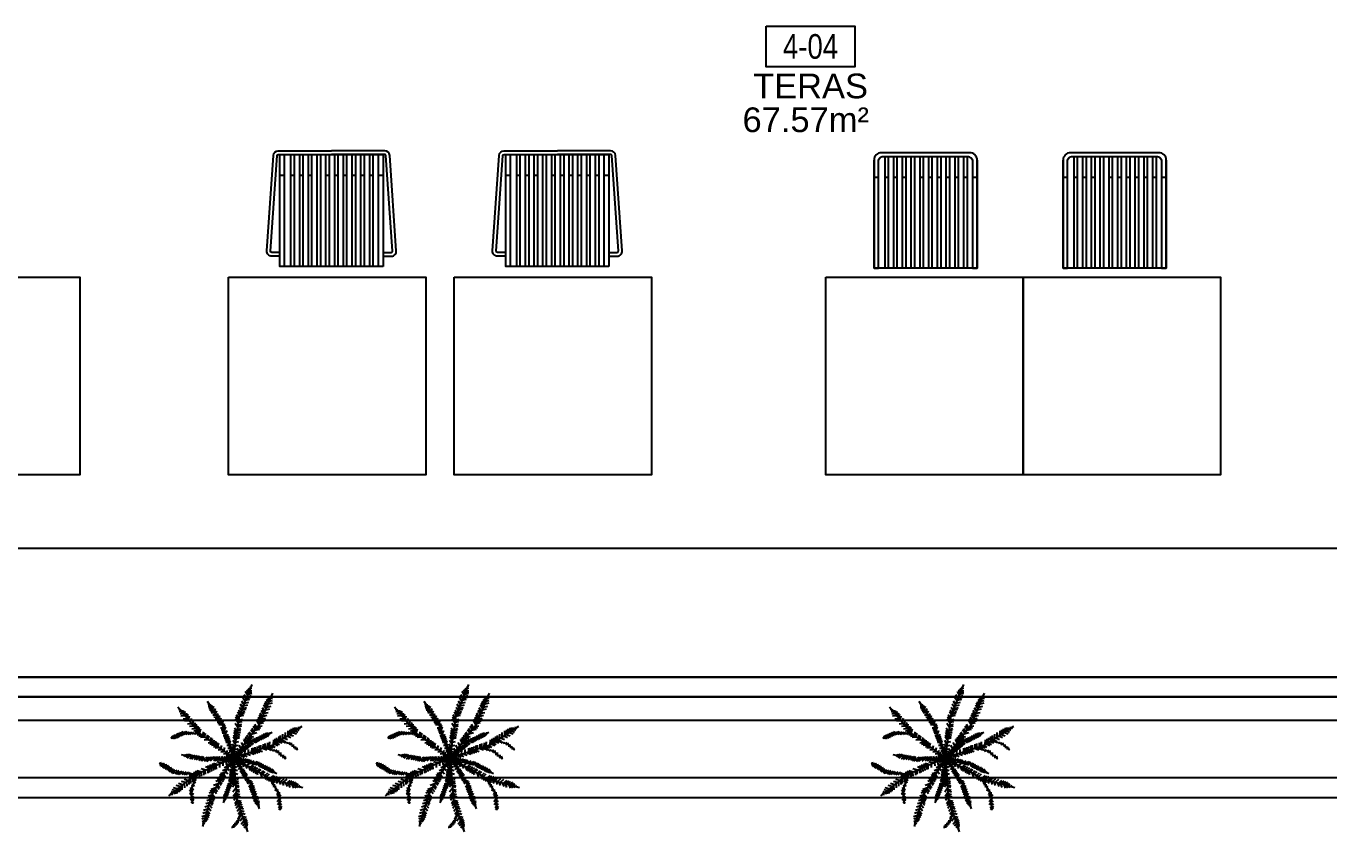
# Model space of a CAD drawing. Header units: centimetres. Extents: x 2135 to 5458, y 2057 to 4523.
# Drawn here: x 3054 to 3583, y 2349 to 2676 of the extents above; entities that cross this region are included whole.
import ezdxf
from ezdxf.enums import TextEntityAlignment as Align

# ---------------------------------------------------------------- set-up
doc = ezdxf.new("R2010")
doc.units = ezdxf.units.CM
doc.header["$LTSCALE"] = 50
for name, color, linetype in [('BA_elev4', 165, 'Continuous'), ('BA_env_landscp', 84, 'Continuous'), ('BA_mob-hareketli', 143, 'Continuous'), ('BA_mob-sabit', 120, 'Continuous'), ('BA_text_material_superpose', 12, 'Continuous')]:
    doc.layers.add(name, color=color, linetype=linetype)
doc.styles.add('text1', font='arial.ttf')
doc.styles.add('text2', font='arial.ttf', dxfattribs={"width": 0.8})

# ---------------------------------------------------------------- blocks, each defined once
blk = doc.blocks.new('MAVİ SEDİR')
for p, q in [((215764.1, 56646.4), (215755.4, 56648.4)), ((215770.7, 56636), (215758.3, 56638.7)), ((215775.4, 56628.6), (215760.4, 56631.9)), ((215782.1, 56617.9), (215765.3, 56621.6)), ((215767.7, 56640.7), (215770.8, 56653.6)), ((215786.9, 56610.2), (215770.3, 56613.8)), ((215772.6, 56632.9), (215776.4, 56648.9)), ((215777.2, 56625.6), (215780.9, 56641.3)), ((215780.5, 56620.4), (215784.2, 56635.9)), ((215785.6, 56612.3), (215789.2, 56627.5)), ((215790, 56605.3), (215793.5, 56620.2)), ((215794.7, 56597.9), (215798.1, 56612.6)), ((215499.8, 56552.2), (215492.6, 56550.3)), ((215496.4, 56555.1), (215496.8, 56560.5)), ((215506.5, 56546.7), (215507.2, 56556.8)), ((215517.2, 56537.8), (215518.3, 56552.9)), ((215527.8, 56529), (215529.3, 56549.1)), ((215611, 56534.4), (215606.9, 56544.8)), ((215613.1, 56539.1), (215609, 56549.6)), ((215616.1, 56545.8), (215611.8, 56556.5)), ((215618.3, 56550.9), (215614, 56561.8)), ((215614.2, 56541.7), (215626.2, 56546.2)), ((215621.1, 56557), (215616.7, 56568.1)), ((215617.2, 56548.3), (215629.2, 56552.8)), ((215623.7, 56562.9), (215619.2, 56574.2)), ((215620.5, 56555.8), (215632.8, 56560.5)), ((215626.7, 56569.7), (215622.1, 56581.2)), ((215622.9, 56561.2), (215635.3, 56565.8)), ((215628.6, 56574.1), (215624, 56585.8)), ((215625.7, 56567.6), (215638.3, 56572.3)), ((215631.3, 56580.2), (215626.7, 56592.1)), ((215629.7, 56576.6), (215640.9, 56580.8)), ((215634.2, 56586.8), (215630.5, 56596.3)), ((215632.5, 56582.8), (215641.7, 56586.3)), ((215636.4, 56591.6), (215642.9, 56594)), ((215790.9, 56603.8), (215774.4, 56607.5)), ((215796.6, 56594.8), (215780.4, 56598.4)), ((215801.5, 56587), (215785.5, 56590.5)), ((215807, 56578.3), (215791.2, 56581.8)), ((215808.5, 56564.1), (215794.7, 56574.1)), ((215809.1, 56554.3), (215796.6, 56563.3)), ((215798.4, 56591.9), (215801.9, 56606.3)), ((215809.9, 56542.8), (215798.7, 56550.8)), ((215803.5, 56583.9), (215806.8, 56598)), ((215807, 56578.3), (215810.3, 56592.3)), ((215808.3, 56567.7), (215816.2, 56575)), ((215808.9, 56558.6), (215816.7, 56565.9)), ((215809.4, 56549.6), (215817.1, 56556.7)), ((215810.2, 56537.5), (215817.7, 56544.5)), ((215854.9, 56526.2), (215849.5, 56545.2)), ((215866.3, 56540.5), (215860.7, 56560.1)), ((215875.2, 56551.6), (215869.4, 56571.6)), ((215869.9, 56544.9), (215891.4, 56543.8)), ((215876.7, 56553.5), (215898, 56552.3)), ((215886.4, 56565.7), (215880.9, 56585.1)), ((215882.1, 56560.3), (215903.2, 56559.1)), ((215889.5, 56569.5), (215908.9, 56568.5)), ((215895, 56576.5), (215890.8, 56591.1)), ((215895, 56576.5), (215911, 56575.6)), ((215900.2, 56583), (215913.1, 56582.3)), ((215903.7, 56587.3), (215900.9, 56597.1)), ((215909.1, 56594.1), (215916.5, 56593.7)), ((215911.9, 56597.6), (215910.4, 56602.8)), ((215510.7, 56543.1), (215498.3, 56539.9)), ((215517.2, 56537.8), (215501.6, 56533.7)), ((215524, 56532.1), (215505.2, 56527.1)), ((215533.1, 56524.6), (215512.7, 56519.2)), ((215539.8, 56519), (215519.2, 56513.6)), ((215548.2, 56512), (215527.3, 56506.5)), ((215560.3, 56501.9), (215539.1, 56496.3)), ((215541.6, 56517.4), (215543.2, 56538.3)), ((215571.8, 56492.4), (215550.2, 56486.7)), ((215552.6, 56508.3), (215554.1, 56528.7)), ((215582.2, 56483.7), (215560.4, 56477.9)), ((215566.6, 56496.7), (215568.1, 56516.4)), ((215578.5, 56486.8), (215579.9, 56506)), ((215590.9, 56476.4), (215592.3, 56495.1)), ((215601.4, 56467.8), (215602.7, 56485.9)), ((215611.2, 56526.1), (215604.3, 56530.9)), ((215611.8, 56519.1), (215604.9, 56523.8)), ((215612.3, 56512.1), (215605.6, 56516.7)), ((215613.1, 56502.7), (215606.5, 56507.3)), ((215613.8, 56494.2), (215607.4, 56498.6)), ((215614.5, 56486.1), (215608.1, 56490.5)), ((215615.3, 56476.3), (215609.1, 56480.6)), ((215611, 56534.4), (215622.8, 56538.8)), ((215611.4, 56523.3), (215620.9, 56532.5)), ((215612, 56515.7), (215620.7, 56524.1)), ((215612.8, 56506.8), (215620.4, 56514.2)), ((215613.3, 56500.1), (215620.2, 56506.8)), ((215614.1, 56491), (215619.9, 56496.7)), ((215614.8, 56482), (215619.7, 56486.7)), ((215615.3, 56476.3), (215619.5, 56480.4)), ((215726.8, 56511.6), (215714.5, 56517.1)), ((215728.3, 56503.6), (215715, 56509.6)), ((215725.6, 56517.6), (215715.4, 56522.2)), ((215729.5, 56497.6), (215716.1, 56503.7)), ((215724.4, 56523.3), (215716.3, 56527)), ((215731, 56490.2), (215717.4, 56496.4)), ((215722.5, 56533), (215717.9, 56535.1)), ((215733.1, 56479.5), (215719.2, 56485.8)), ((215722, 56536), (215724.5, 56538.7)), ((215723.7, 56527.1), (215728.6, 56532.2)), ((215725.6, 56517.6), (215732.8, 56525.3)), ((215727.4, 56508.3), (215737, 56518.4)), ((215729.8, 56496), (215739.8, 56506.5)), ((215731.7, 56486.3), (215741.4, 56496.6)), ((215734.2, 56473.9), (215743.6, 56483.9)), ((215810.4, 56534.1), (215800.4, 56541.3)), ((215811.1, 56522.4), (215802.6, 56528.6)), ((215811.8, 56510.8), (215804.8, 56515.9)), ((215812.3, 56503.4), (215806.1, 56507.9)), ((215812.3, 56466.2), (215806.2, 56487.7)), ((215810.9, 56526.5), (215818.3, 56533.4)), ((215811.5, 56516.1), (215818.8, 56522.8)), ((215812.3, 56503.4), (215819.4, 56510)), ((215812.8, 56495.9), (215819.7, 56502.4)), ((215813.1, 56468), (215889.6, 56499.3)), ((215821, 56483.7), (215816.1, 56500.8)), ((215826.7, 56490.8), (215821.7, 56508.3)), ((215822.8, 56485.9), (215846.1, 56484.7)), ((215828.9, 56493.5), (215851.9, 56492.3)), ((215835.2, 56501.5), (215830.1, 56519.4)), ((215836.7, 56503.3), (215859.4, 56502.1)), ((215845.3, 56514.1), (215840, 56532.6)), ((215842.3, 56510.3), (215864.8, 56509.1)), ((215850.3, 56483.2), (215857.5, 56479.3)), ((215850.8, 56520.9), (215873, 56519.8)), ((215853.2, 56484.4), (215855.5, 56491.9)), ((215860.1, 56532.6), (215881.9, 56531.4)), ((215864.9, 56489.2), (215874.3, 56484.1)), ((215869.8, 56491.2), (215872.2, 56499)), ((215880.3, 56495.5), (215891.9, 56489.2)), ((215882.8, 56496.5), (215885.3, 56504.6)), ((215889.6, 56499.3), (215959.4, 56491.6)), ((215890.7, 56499.2), (215899.4, 56506.2)), ((215890.7, 56499.2), (215898.5, 56489.4)), ((215903.1, 56497.8), (215912, 56505.1)), ((215905.8, 56497.5), (215913.8, 56487.4)), ((215908.6, 56497.2), (215917.7, 56504.6)), ((215919.8, 56496), (215928, 56485.6)), ((215921.7, 56495.8), (215931.1, 56503.4)), ((215926.8, 56495.2), (215935.1, 56484.7)), ((215933.9, 56494.4), (215943.6, 56502.3)), ((215936.6, 56494.1), (215943.9, 56484.8)), ((215947.6, 56492.9), (215955.6, 56499.4)), ((215952.8, 56492.3), (215957.1, 56486.9)), ((215470.7, 56410), (215470.4, 56416.1)), ((215589.1, 56477.9), (215567.1, 56472.1)), ((215598.7, 56470), (215576.4, 56464.1)), ((215606.2, 56463.8), (215583.7, 56457.8)), ((215612.7, 56457.4), (215590.9, 56451.6)), ((215624.4, 56441.1), (215606.1, 56436.3)), ((215608.4, 56461.9), (215609.8, 56479.7)), ((215615.7, 56470.5), (215609.6, 56474.7)), ((215630.5, 56432.8), (215612.4, 56428)), ((215620.5, 56446.6), (215622.1, 56468.8)), ((215638.3, 56421.9), (215620.5, 56417.2)), ((215627.1, 56437.5), (215628.8, 56461.4)), ((215633, 56429.3), (215634.8, 56453.1)), ((215646, 56411.1), (215647.8, 56434.7)), ((215735.1, 56469.4), (215721, 56475.7)), ((215736.9, 56460.1), (215722.7, 56466.6)), ((215738.1, 56454), (215723.7, 56460.5)), ((215739.8, 56445.5), (215725.2, 56452.1)), ((215741.1, 56438.9), (215726.4, 56445.6)), ((215741.8, 56432.7), (215727.5, 56439.1)), ((215740.5, 56411.7), (215728.7, 56417)), ((215741, 56418.8), (215729, 56424.2)), ((215736.2, 56463.4), (215745.4, 56473.1)), ((215738.4, 56452.4), (215747.3, 56461.8)), ((215740.2, 56443.2), (215748.9, 56452.4)), ((215740.4, 56408.7), (215751.7, 56420.7)), ((215740.8, 56415.7), (215752.2, 56427.8)), ((215741.2, 56423.4), (215751.8, 56434.7)), ((215741.4, 56437), (215749.9, 56445.9)), ((215780.5, 56395.2), (215774.1, 56417.5)), ((215784.9, 56404.9), (215778.5, 56427.4)), ((215794.5, 56426.3), (215788, 56449.1)), ((215790.7, 56418), (215808.6, 56417.1)), ((215796.3, 56430.5), (215814.5, 56429.5)), ((215803.6, 56446.7), (215797, 56469.7)), ((215799.9, 56438.4), (215818.2, 56437.4)), ((215807.7, 56456), (215801.1, 56479.1)), ((215805.4, 56450.7), (215824, 56449.7)), ((215809.6, 56460.1), (215828.5, 56459)), ((215817.7, 56478.4), (215840.3, 56477.2)), ((215841.9, 56479.8), (215847.9, 56476.5)), ((215925.5, 56400.3), (215931.5, 56417.4)), ((215938.6, 56404.1), (215944.7, 56421.7)), ((215954.1, 56408.6), (215960.5, 56426.7)), ((215968.9, 56412.9), (215975.5, 56431.5)), ((215986.5, 56418), (215993.2, 56437.2)), ((215992, 56419.6), (216008.9, 56406.2)), ((216000.1, 56422), (216007, 56441.7)), ((216002.5, 56422.6), (216019.2, 56409.4)), ((216010.8, 56425.1), (216027.4, 56412)), ((216017.5, 56427), (216024.1, 56446)), ((216022.2, 56428.4), (216037.4, 56416.3)), ((216030.7, 56430.8), (216035.7, 56445.2)), ((216030.7, 56430.8), (216043.3, 56420.9)), ((216038.7, 56433.2), (216048.8, 56425.2)), ((216044, 56434.7), (216047.4, 56444.3)), ((216052.4, 56437.2), (216058.2, 56432.6)), ((216056.7, 56438.4), (216058.5, 56443.5)), ((215467.6, 56412), (215463.5, 56410.4)), ((215476.7, 56406.1), (215468.9, 56403)), ((215486.2, 56399.8), (215474.6, 56395.3)), ((215480.5, 56403.6), (215480, 56414.2)), ((215495.7, 56393.6), (215480.3, 56387.6)), ((215486.2, 56399.8), (215485.7, 56413)), ((215492.4, 56395.8), (215491.7, 56411.8)), ((215508.2, 56385.5), (215492.2, 56379.3)), ((215500.5, 56390.5), (215499.8, 56407.9)), ((215517.9, 56379.1), (215502.3, 56373)), ((215506.5, 56386.6), (215505.8, 56404.1)), ((215514, 56381.7), (215513.3, 56399.4)), ((215530.5, 56370.9), (215515.4, 56365)), ((215524.9, 56374.6), (215524.1, 56392.6)), ((215541.2, 56364), (215526.4, 56358.2)), ((215535.1, 56367.9), (215534.4, 56386.2)), ((215552.3, 56356.7), (215538, 56351.1)), ((215544.5, 56361.8), (215543.8, 56380.3)), ((215550.7, 56357.8), (215549.9, 56376.5)), ((215559.3, 56352.2), (215558.5, 56371.1)), ((215566, 56347.8), (215565.2, 56366.9)), ((215572.6, 56344.2), (215571.8, 56362.8)), ((215588.2, 56338.9), (215587.6, 56354.5)), ((215643.4, 56414.8), (215625.8, 56410.2)), ((215651.4, 56403.8), (215634.1, 56399.2)), ((215655.5, 56398.1), (215638.4, 56393.6)), ((215661.9, 56389.1), (215645.1, 56384.7)), ((215668.2, 56380.4), (215651.6, 56376.1)), ((215674.2, 56372.1), (215657.9, 56367.8)), ((215659.7, 56392.1), (215661.5, 56415.5)), ((215677.7, 56367.2), (215661.6, 56362.9)), ((215666, 56383.4), (215667.7, 56406.7)), ((215671.9, 56375.3), (215673.6, 56398.4)), ((215688.6, 56352), (215672.9, 56347.9)), ((215679.1, 56365.3), (215680.8, 56388.2)), ((215684.4, 56357.9), (215686.1, 56380.8)), ((215695, 56343.2), (215696.7, 56365.9)), ((215705, 56329.3), (215706.7, 56351.8)), ((215737.3, 56355.8), (215726.7, 56360.5)), ((215737.5, 56359.9), (215726.9, 56364.8)), ((215737.9, 56367.1), (215727.1, 56371.9)), ((215738.4, 56374.5), (215727.4, 56379.4)), ((215738.8, 56382.1), (215727.7, 56387.2)), ((215739.1, 56386.9), (215727.9, 56392)), ((215739.7, 56396.4), (215728.2, 56401.6)), ((215740, 56402.4), (215728.4, 56407.6)), ((215736.8, 56347.8), (215747.7, 56359.4)), ((215737.2, 56354.1), (215748.1, 56365.7)), ((215737.7, 56362.7), (215748.7, 56374.3)), ((215738.1, 56369.6), (215749.2, 56381.4)), ((215738.5, 56377), (215749.7, 56388.8)), ((215739.5, 56393.2), (215750.7, 56405.1)), ((215753.3, 56334.2), (215747.1, 56355.9)), ((215760.3, 56349.9), (215754, 56371.8)), ((215767.7, 56366.4), (215761.4, 56388.5)), ((215764.7, 56359.8), (215781, 56358.9)), ((215771.4, 56374.7), (215765.1, 56396.9)), ((215776.4, 56386), (215770.1, 56408.3)), ((215772.3, 56376.8), (215789, 56375.9)), ((215774.8, 56382.4), (215791.7, 56381.5)), ((215779, 56391.8), (215796.1, 56390.8)), ((215783.4, 56401.5), (215800.7, 56400.6)), ((215787.9, 56411.6), (215805.5, 56410.7)), ((215805.5, 56332.7), (215813.1, 56354.3)), ((215813.3, 56337.3), (215820.9, 56359)), ((215824, 56343.6), (215831.6, 56365.5)), ((215832.6, 56348.7), (215840.3, 56370.7)), ((215838.6, 56352.3), (215852.3, 56341.5)), ((215841.8, 56354.2), (215849.6, 56376.3)), ((215848.1, 56358), (215862, 56347)), ((215854.1, 56361.5), (215868.1, 56350.5)), ((215862, 56366.2), (215869.8, 56388.5)), ((215865.9, 56368.5), (215880.1, 56357.2)), ((215873.4, 56372.9), (215887.8, 56361.5)), ((215881.2, 56377.6), (215889.1, 56400.1)), ((215884.9, 56379.8), (215899.6, 56368.2)), ((215889.9, 56382.7), (215897.8, 56405.4)), ((215893.8, 56385), (215908.6, 56373.3)), ((215899.5, 56388.5), (215906.9, 56409.5)), ((215911, 56395.3), (215928.7, 56381.3)), ((215916.7, 56397.7), (215922.6, 56414.6)), ((215919.5, 56398.5), (215937.8, 56384.1)), ((215928.8, 56401.2), (215946.9, 56386.9)), ((215940.8, 56404.7), (215958.7, 56390.6)), ((215949.4, 56407.2), (215967.1, 56393.2)), ((215962.5, 56411), (215980, 56397.2)), ((215976.8, 56415.2), (215994, 56401.6)), ((215561.7, 56350.6), (215547.7, 56345.2)), ((215568, 56346.5), (215554.3, 56341.1)), ((215582.9, 56340.7), (215565.9, 56334)), ((215591.7, 56337.8), (215573.3, 56330.6)), ((215599.6, 56335.1), (215581.3, 56327.9)), ((215596.2, 56336.2), (215595.6, 56351.6)), ((215617, 56329.2), (215598.9, 56322.1)), ((215606.7, 56332.7), (215606, 56347.8)), ((215629.2, 56275.6), (215609.6, 56287.9)), ((215613.5, 56330.4), (215612.8, 56345.3)), ((215635.2, 56323.1), (215617.3, 56316)), ((215641.4, 56277.3), (215621.9, 56289.5)), ((215624.1, 56326.8), (215623.5, 56341.5)), ((215643.6, 56320.2), (215625.8, 56313.3)), ((215629.5, 56325), (215628.9, 56339.5)), ((215650.4, 56278.5), (215631, 56290.7)), ((215651.4, 56317.6), (215633.7, 56310.6)), ((215638.1, 56322.1), (215637.6, 56336.4)), ((215661, 56314.3), (215643.4, 56307.4)), ((215646.5, 56319.3), (215645.9, 56333.3)), ((215668.3, 56281), (215649.1, 56293.1)), ((215668.1, 56311.9), (215650.6, 56305.1)), ((215654.5, 56316.5), (215653.9, 56330.4)), ((215659.2, 56315), (215658.7, 56328.7)), ((215682.2, 56307.2), (215664.8, 56300.4)), ((215685.3, 56283.3), (215666.3, 56295.3)), ((215673.7, 56310), (215673.2, 56323.4)), ((215695.6, 56302.7), (215678.3, 56295.9)), ((215699.5, 56285.2), (215680.6, 56297.2)), ((215699.2, 56337.4), (215683.9, 56333.3)), ((215687.8, 56305.3), (215687.3, 56318.3)), ((215706.8, 56298.9), (215689.6, 56292.2)), ((215709.1, 56323.6), (215695.5, 56320.1)), ((215715.4, 56287.4), (215696.6, 56299.2)), ((215701, 56300.8), (215700.5, 56312.4)), ((215719.2, 56294.7), (215702.2, 56288)), ((215716.3, 56313.7), (215706.7, 56311.2)), ((215725.4, 56288.8), (215706.7, 56300.6)), ((215710.6, 56297.6), (215710.2, 56305.8)), ((215727.1, 56292), (215710.2, 56285.4)), ((215713.4, 56317.6), (215715.1, 56340)), ((215721.2, 56306.9), (215714.3, 56305.1)), ((215717.1, 56295.4), (215716.8, 56301.2)), ((215722.8, 56304.7), (215724.4, 56326.8)), ((215735.8, 56330.4), (215725.8, 56334.9)), ((215736.5, 56342.9), (215726.3, 56347.5)), ((215735.1, 56318.7), (215726.3, 56322.7)), ((215734.6, 56310.2), (215728.4, 56313)), ((215728.7, 56296.4), (215730.4, 56318.5)), ((215734.3, 56304.4), (215729.8, 56306.4)), ((215736.7, 56297.3), (215730.7, 56318.5)), ((215733.8, 56295.5), (215744.3, 56306.6)), ((215734.2, 56302.5), (215744.7, 56313.7)), ((215740.9, 56306.5), (215734.8, 56327.9)), ((215734.8, 56313.5), (215745.5, 56324.8)), ((215735.4, 56323.5), (215746.1, 56334.8)), ((215736.1, 56335.4), (215746.9, 56346.8)), ((215738.4, 56290.5), (215749.7, 56283.1)), ((215740.4, 56294), (215747.7, 56314.9)), ((215747.4, 56321.1), (215741.3, 56342.6)), ((215741.5, 56289.3), (215759.4, 56302.2)), ((215742, 56309.1), (215749.1, 56308.7)), ((215744.5, 56291.2), (215755.9, 56283.8)), ((215745.4, 56316.7), (215755.3, 56316.2)), ((215746.2, 56291.4), (215747.3, 56295.6)), ((215749.1, 56299.2), (215756.5, 56320.2)), ((215750.4, 56327.9), (215764.5, 56327.1)), ((215751.3, 56292), (215752.8, 56297.9)), ((215751.5, 56300.6), (215757.1, 56296.2)), ((215751.6, 56288.6), (215769.6, 56301.6)), ((215754.2, 56292.4), (215765.7, 56284.9)), ((215754.4, 56288.4), (215756.5, 56281.6)), ((215757.3, 56343.3), (215773.1, 56342.5)), ((215758.7, 56304.9), (215766.5, 56298.7)), ((215758.7, 56292.9), (215760.9, 56301.3)), ((215762.7, 56287.8), (215765.6, 56278.3)), ((215762.9, 56307.3), (215770.3, 56328.5)), ((215763, 56293.4), (215774.5, 56285.9)), ((215767.6, 56287.4), (215785.7, 56300.5)), ((215769, 56294.1), (215771.4, 56303.5)), ((215769.2, 56311.1), (215780.3, 56302.4)), ((215773.4, 56294.7), (215785.1, 56287)), ((215775.2, 56314.7), (215782.6, 56335.9)), ((215780, 56295.5), (215782.5, 56305.1)), ((215781.9, 56286.4), (215800.1, 56299.6)), ((215783.8, 56319.8), (215796.2, 56310)), ((215784.4, 56296), (215796.1, 56288.3)), ((215789.9, 56296.6), (215801.7, 56288.9)), ((215790, 56323.4), (215797.5, 56344.9)), ((215791.4, 56296.8), (215793.9, 56306.7)), ((215795, 56297.3), (215797.6, 56307.3)), ((215797.4, 56297.5), (215809.3, 56289.8)), ((215799, 56285.1), (215817.4, 56298.4)), ((215799.3, 56329), (215812.1, 56318.9)), ((215801.3, 56298), (215803.9, 56308.2)), ((215803.6, 56298.3), (215815.5, 56290.5)), ((215807.8, 56298.8), (215810.4, 56309.1)), ((215810.1, 56299.1), (215822.1, 56291.2)), ((215814.5, 56299.6), (215817.2, 56310.1)), ((215815.4, 56338.5), (215828.5, 56328.1)), ((215817, 56283.8), (215835.6, 56297.2)), ((215818.8, 56300.1), (215821.5, 56310.7)), ((215820.6, 56341.6), (215833.8, 56331.1)), ((215824.3, 56300.8), (215836.4, 56292.8)), ((215826.1, 56283.1), (215844.8, 56296.6)), ((215827.1, 56301.1), (215829.8, 56311.9)), ((215829.4, 56346.8), (215842.9, 56336.2)), ((215832.4, 56301.7), (215835.1, 56312.6)), ((215837.9, 56302.4), (215850.1, 56294.4)), ((215838.4, 56282.2), (215857.2, 56295.8)), ((215840.5, 56302.7), (215843.3, 56313.8)), ((215844.1, 56303.1), (215856.4, 56295.1)), ((215846.8, 56303.5), (215849.6, 56314.7)), ((215848.5, 56281.5), (215867.3, 56295.1)), ((215850.9, 56303.9), (215862.3, 56296.5)), ((215859, 56304.9), (215862.4, 56318.3)), ((215859.2, 56280.7), (215878.1, 56294.4)), ((215862.7, 56305.9), (215871.8, 56299.9)), ((215864.3, 56306.5), (215867.8, 56320.3)), ((215867.9, 56307.9), (215877.2, 56301.8)), ((215869.9, 56308.7), (215873.3, 56322.4)), ((215875.6, 56310.9), (215885.2, 56304.7)), ((215877, 56311.4), (215880.4, 56325)), ((215882.1, 56313.4), (215885.5, 56326.8)), ((215882.5, 56279), (215901.7, 56292.9)), ((215884.9, 56314.5), (215894.7, 56308.1)), ((215889.9, 56316.5), (215893.2, 56329.7)), ((215893.7, 56318), (215903.8, 56311.3)), ((215898.4, 56319.8), (215901.7, 56332.8)), ((215904.1, 56322), (215914.5, 56315.2)), ((215904.8, 56277.4), (215924.2, 56291.4)), ((215907.4, 56323.3), (215910.6, 56336.1)), ((215912.2, 56325.2), (215922.9, 56318.2)), ((215913.6, 56325.7), (215916.8, 56338.4)), ((215914.9, 56276.7), (215934.4, 56290.7)), ((215918.6, 56327.7), (215921.7, 56340.2)), ((215922.5, 56329.2), (215932.8, 56322.4)), ((215925.3, 56330.3), (215928.2, 56341.8)), ((215926.1, 56275.9), (215944.2, 56288.9)), ((215930.4, 56332.3), (215932.8, 56341.8)), ((215930.4, 56332.3), (215938.2, 56327.2)), ((215935.2, 56334.1), (215937.1, 56341.8)), ((215938.3, 56335.4), (215943.5, 56331.9)), ((215943.3, 56337.3), (215944.4, 56341.7)), ((215945.8, 56338.3), (215948.6, 56336.5)), ((216047.8, 56268.6), (216078.1, 56298.1)), ((216064, 56284.3), (216064, 56292.4)), ((216070, 56290.1), (216077.6, 56289.9)), ((216071.2, 56291.3), (216071.2, 56297.2)), ((216075.3, 56295.3), (216075.3, 56299.5)), ((215425.8, 56220.4), (215408.7, 56231.1)), ((215442.5, 56227.2), (215424.9, 56238.4)), ((215440.3, 56226.3), (215435.4, 56205.6)), ((215455.7, 56232.6), (215438.4, 56243.5)), ((215450.4, 56230.5), (215445.4, 56209.5)), ((215472.6, 56239.5), (215455.8, 56250.1)), ((215464.9, 56236.4), (215459.9, 56215.1)), ((215486.9, 56245.4), (215470.6, 56255.7)), ((215478.8, 56242.1), (215473.7, 56220.4)), ((215501.8, 56251.5), (215486, 56261.5)), ((215491.4, 56247.3), (215486.2, 56225.3)), ((215499.7, 56250.7), (215494.5, 56228.5)), ((215514.4, 56256.7), (215499, 56266.4)), ((215511.2, 56255.4), (215506, 56233)), ((215522.9, 56260.2), (215507.8, 56269.7)), ((215520.2, 56259.1), (215514.9, 56236.4)), ((215542.1, 56263.6), (215523.2, 56275.5)), ((215528.9, 56261.8), (215523.7, 56239.9)), ((215553.2, 56265.2), (215532.9, 56278)), ((215563.2, 56266.5), (215543, 56279.3)), ((215548.8, 56264.6), (215544.4, 56246.1)), ((215558.9, 56266), (215554.7, 56247.7)), ((215585.4, 56269.6), (215565.4, 56282.2)), ((215572.2, 56267.8), (215568, 56249.9)), ((215580.9, 56269), (215576.7, 56251.3)), ((215608.6, 56272.8), (215588.8, 56285.2)), ((215594.4, 56270.8), (215590.3, 56253.5)), ((215601.3, 56271.8), (215597.3, 56254.6)), ((215619.2, 56274.2), (215599.5, 56286.6)), ((215612.3, 56273.3), (215608.3, 56256.3)), ((215622.9, 56274.7), (215619, 56258)), ((215636.7, 56215.1), (215621.8, 56224.1)), ((215633.1, 56276.1), (215629.2, 56259.7)), ((215645.1, 56221.6), (215630.5, 56230.5)), ((215639.1, 56276.9), (215635.2, 56260.7)), ((215653.3, 56227.9), (215638.9, 56236.7)), ((215658.1, 56231.6), (215643.8, 56240.3)), ((215650.2, 56225.5), (215645.2, 56202.9)), ((215657.5, 56279.5), (215653.8, 56263.6)), ((215659.9, 56233.1), (215655, 56210.6)), ((215672.8, 56243), (215658.9, 56251.5)), ((215667.1, 56238.6), (215662.3, 56216.2)), ((215683.9, 56230.7), (215669.8, 56228.2)), ((215675.5, 56281.9), (215671.8, 56266.5)), ((215687.1, 56254.1), (215673.6, 56262.3)), ((215688.1, 56235.8), (215674.1, 56233.3)), ((215681.4, 56249.7), (215676.6, 56227.5)), ((215692, 56240.5), (215678.1, 56238)), ((215678.2, 56224), (215683.5, 56214.5)), ((215681, 56227.3), (215686.2, 56217.8)), ((215696.9, 56246.3), (215683, 56243.8)), ((215685.3, 56232.5), (215690.5, 56223.2)), ((215700.5, 56250.5), (215686.7, 56248.1)), ((215700.5, 56264.4), (215688.5, 56271.7)), ((215692.2, 56284.2), (215689, 56270.6)), ((215689.6, 56237.5), (215694.6, 56228.3)), ((215695, 56260.2), (215690.2, 56238.2)), ((215693.6, 56242.3), (215698.6, 56233.3)), ((215707.6, 56259), (215693.9, 56256.6)), ((215696, 56245.2), (215700.9, 56236.2)), ((215715.1, 56234.3), (215699.2, 56233.6)), ((215714.3, 56267.1), (215700.8, 56264.7)), ((215706.4, 56269), (215701.6, 56247.1)), ((215710.2, 56271.9), (215701.7, 56277.1)), ((215704.4, 56285.9), (215702.1, 56276.2)), ((215703.3, 56253.9), (215708.1, 56245.2)), ((215720.4, 56250.4), (215706.3, 56249.7)), ((215720, 56273.8), (215706.5, 56271.4)), ((215710.4, 56262.4), (215715.1, 56253.9)), ((215716.8, 56277), (215710.7, 56280.7)), ((215712.6, 56287), (215711, 56280.1)), ((215712.8, 56227.5), (215721.2, 56206.3)), ((215726.3, 56281.3), (215712.9, 56279)), ((215719, 56278.7), (215714.3, 56257)), ((215724.2, 56262), (215714.3, 56261.5)), ((215730.3, 56286.1), (215716.9, 56283.7)), ((215717.1, 56270.3), (215721.2, 56262.8)), ((215718.2, 56243.8), (215726.5, 56222.8)), ((215726.8, 56269.9), (215719.8, 56269.6)), ((215721.9, 56276.1), (215724.8, 56270.8)), ((215727, 56284.9), (215722.4, 56263.3)), ((215722.7, 56257.4), (215731, 56236.6)), ((215725.2, 56280), (215727.3, 56276.2)), ((215727.7, 56272.6), (215735.9, 56251.9)), ((215734.6, 56285.1), (215728.6, 56273)), ((215736.1, 56279), (215730.1, 56266.8)), ((215730.9, 56282.2), (215739.1, 56261.7)), ((215738.4, 56269.5), (215732.3, 56257.2)), ((215740.5, 56261), (215734.4, 56248.6)), ((215736.5, 56277.4), (215740.8, 56276.8)), ((215743, 56250.8), (215736.8, 56238.3)), ((215737.4, 56282.8), (215758.1, 56275.1)), ((215737.7, 56272.4), (215743.7, 56271.6)), ((215738.6, 56286.5), (215743.4, 56270.5)), ((215743.8, 56271.6), (215739.3, 56266.1)), ((215745.6, 56240), (215739.4, 56227.4)), ((215739.5, 56265.1), (215748, 56264)), ((215746.9, 56234.6), (215740.7, 56222)), ((215747.9, 56264.3), (215741.6, 56256.7)), ((215741.9, 56255.1), (215751.5, 56253.8)), ((215742.4, 56274), (215763.2, 56266.2)), ((215748.7, 56227.3), (215742.4, 56214.6)), ((215744.5, 56244.3), (215754.4, 56243)), ((215745, 56282.3), (215749.9, 56266.2)), ((215753.9, 56253.6), (215745, 56242.8)), ((215746.8, 56281.2), (215751.1, 56284.3)), ((215747.3, 56233.2), (215757.4, 56231.9)), ((215748.1, 56229.6), (215758.4, 56228.3)), ((215750.3, 56260.1), (215771.2, 56252.2)), ((215752.1, 56277.7), (215758.2, 56282.1)), ((215762.2, 56238.9), (215752.1, 56226.7)), ((215755.2, 56275.7), (215760.1, 56259.5)), ((215757.3, 56247.6), (215778.4, 56239.7)), ((215759.9, 56272.7), (215768.5, 56278.9)), ((215764.3, 56269.8), (215769.2, 56253.4)), ((215765.8, 56232.6), (215787, 56224.6)), ((215770.6, 56265.7), (215780.3, 56272.7)), ((215775, 56286.9), (215779, 56273.4)), ((215775.2, 56262.7), (215780.2, 56246.2)), ((215782.1, 56258.2), (215792.1, 56265.4)), ((215786.6, 56255.2), (215791.7, 56238.6)), ((215791.8, 56285.6), (215796.4, 56270.5)), ((215792.4, 56251.4), (215797.5, 56234.7)), ((215793.9, 56250.4), (215804.2, 56257.9)), ((215797.7, 56247.9), (215808.1, 56255.4)), ((215800.2, 56246.3), (215805.3, 56229.5)), ((215804.3, 56243.7), (215814.8, 56251.3)), ((215806.6, 56242.1), (215811.7, 56225.3)), ((215809.9, 56284.3), (215814.6, 56268.8)), ((215811.1, 56239.3), (215821.7, 56247)), ((215813.4, 56237.7), (215818.6, 56220.7)), ((215818.1, 56234.7), (215828.9, 56242.5)), ((215822.5, 56231.8), (215833.5, 56239.7)), ((215828.3, 56228), (215833.5, 56210.9)), ((215828.5, 56283), (215833.3, 56267)), ((215831.2, 56226.1), (215842.3, 56234.2)), ((215834.5, 56282.5), (215839.4, 56266.4)), ((215836.7, 56222.5), (215848, 56230.7)), ((215844.8, 56281.8), (215849.7, 56265.4)), ((215845.2, 56217), (215856.7, 56225.3)), ((215855.4, 56281), (215860.5, 56264.4)), ((215866.5, 56280.2), (215871.6, 56263.3)), ((215873.4, 56279.7), (215878.6, 56262.6)), ((215887, 56278.7), (215892.3, 56261.3)), ((215895.7, 56278.1), (215901, 56260.5)), ((215909.1, 56277.1), (215914.5, 56259.2)), ((215919.4, 56276.3), (215924.9, 56258.2)), ((215939.4, 56274.9), (215945.9, 56253.3)), ((215945.5, 56273.6), (215959.9, 56284.1)), ((215948.2, 56272.7), (215955, 56250.4)), ((215954.2, 56270.7), (215968.9, 56281.3)), ((215957.4, 56269.6), (215964.1, 56247.5)), ((215967, 56266.3), (215982.1, 56277.3)), ((215969.2, 56265.6), (215975.8, 56243.8)), ((215977.7, 56262.7), (215984.3, 56241.1)), ((215982.4, 56261.2), (215997.9, 56272.4)), ((215990.7, 56258.4), (215997.1, 56237.1)), ((215997, 56256.2), (216013, 56267.8)), ((215999.9, 56255.3), (216047.8, 56268.6)), ((216004.8, 56253.6), (216011.1, 56232.6)), ((216014.3, 56250.4), (216030.8, 56262.3)), ((216019.7, 56248.6), (216026, 56227.9)), ((216020.3, 56261), (216024.1, 56258.3)), ((216023.2, 56261.8), (216025.2, 56266.3)), ((216027.8, 56245.9), (216044.7, 56258.1)), ((216028.5, 56263.2), (216030.8, 56268.5)), ((216030, 56263.7), (216033.9, 56260.9)), ((216030.1, 56245.1), (216036.2, 56224.7)), ((216032.4, 56264.3), (216035, 56270.2)), ((216038.3, 56242.3), (216044.4, 56222.1)), ((216039.5, 56266.3), (216043.6, 56263.4)), ((216042, 56267), (216045.2, 56274.3)), ((216044.9, 56240.1), (216061.2, 56251.9)), ((216048.3, 56269.1), (216048.4, 56276.6)), ((216048.3, 56269.1), (216055, 56268.9)), ((216049.5, 56238.5), (216055.1, 56219.9)), ((216051.8, 56272.4), (216051.8, 56280.1)), ((216053.7, 56274.3), (216060.6, 56274.2)), ((216057.9, 56235.7), (216070.2, 56244.6)), ((216057.9, 56235.7), (216062.6, 56220.3)), ((216058.4, 56278.9), (216058.5, 56286.8)), ((216059, 56279.5), (216066.2, 56279.3)), ((216065, 56285.3), (216072.4, 56285.1)), ((216065.9, 56233), (216069.6, 56220.7)), ((216071.1, 56231.2), (216079.3, 56237.2)), ((216079.4, 56228.5), (216081.5, 56221.3)), ((216083.5, 56227), (216088, 56230.2)), ((215388, 56204.9), (215383.4, 56207.8)), ((215392.1, 56206.6), (215390.4, 56199.4)), ((215400.2, 56209.9), (215391.6, 56215.3)), ((215413.1, 56215.2), (215400.2, 56223.3)), ((215405.3, 56212), (215402.4, 56199.5)), ((215413.1, 56215.2), (215409.4, 56199.5)), ((215421.3, 56218.5), (215416.8, 56199.6)), ((215432.2, 56223), (215427.4, 56202.5)), ((215541.6, 56150.6), (215522.2, 56162.4)), ((215553.1, 56155.5), (215533.4, 56167.5)), ((215562, 56159.3), (215542.1, 56171.4)), ((215570.1, 56163.6), (215550.8, 56175.3)), ((215564.7, 56160.5), (215560.9, 56143)), ((215586, 56175.9), (215569.7, 56185.7)), ((215580.6, 56171.8), (215575.9, 56150)), ((215594.1, 56182.2), (215578.1, 56191.9)), ((215589.5, 56178.6), (215584.4, 56155.2)), ((215604.7, 56190.4), (215589, 56199.9)), ((215597.5, 56184.8), (215592.4, 56161.5)), ((215611.6, 56195.7), (215596.1, 56205.1)), ((215622.4, 56204), (215607.2, 56213.3)), ((215615.2, 56198.5), (215610.2, 56175.4)), ((215627.9, 56208.3), (215612.8, 56217.5)), ((215635.9, 56159.7), (215624, 56157.6)), ((215640, 56168.2), (215628.4, 56166.2)), ((215633.7, 56212.8), (215628.7, 56189.9)), ((215644.2, 56177.2), (215633, 56175.2)), ((215647.8, 56184.7), (215636.8, 56182.7)), ((215642.2, 56219.4), (215637.3, 56196.6)), ((215637.6, 56163.4), (215644.3, 56151.5)), ((215650.2, 56189.8), (215639.4, 56187.9)), ((215641.2, 56170.9), (215647.9, 56158.8)), ((215643.6, 56175.9), (215650.4, 56163.7)), ((215657.5, 56199.2), (215644, 56196.9)), ((215646.9, 56182.8), (215653.7, 56170.4)), ((215661.9, 56204.5), (215647.4, 56201.9)), ((215649.4, 56188.2), (215656.4, 56175.7)), ((215665.9, 56209.2), (215651.5, 56206.7)), ((215652.3, 56193), (215659, 56180.9)), ((215660.1, 56202.4), (215665.8, 56192.2)), ((215674.7, 56219.7), (215660.4, 56217.2)), ((215664.2, 56207.2), (215669.7, 56197.2)), ((215669.5, 56213.5), (215674.9, 56203.7)), ((215672.9, 56217.6), (215678.3, 56207.9)), ((215691.5, 56163.3), (215673.9, 56162.4)), ((215695, 56173.8), (215677.6, 56173)), ((215698.4, 56183.9), (215681.3, 56183.1)), ((215701.6, 56193.7), (215684.8, 56192.9)), ((215703.5, 56199.4), (215686.8, 56198.7)), ((215709.4, 56217.2), (215693.1, 56216.4)), ((215693.8, 56170.2), (215702.5, 56148.5)), ((215697.2, 56180.4), (215705.8, 56158.8)), ((215700.4, 56190), (215708.9, 56168.4)), ((215704.2, 56201.7), (215712.8, 56180.3)), ((215707.1, 56210.3), (215715.6, 56189)), ((215750.2, 56221.3), (215743.8, 56208.5)), ((215751.7, 56214.9), (215745.4, 56202.1)), ((215755.1, 56201), (215748.7, 56188)), ((215749.6, 56223.5), (215760, 56222.2)), ((215751.2, 56217.1), (215761.7, 56215.8)), ((215758.3, 56187.7), (215751.9, 56174.6)), ((215752.8, 56210.5), (215763.5, 56209.2)), ((215759.8, 56181.7), (215753.3, 56168.5)), ((215753.8, 56206.4), (215764.6, 56205)), ((215761.4, 56175), (215755.4, 56162.7)), ((215755.8, 56198.3), (215766.8, 56196.9)), ((215757, 56193.1), (215768.2, 56191.7)), ((215759, 56185.1), (215770.3, 56183.6)), ((215764.8, 56163.5), (215759.9, 56153.7)), ((215760.5, 56179), (215772, 56177.5)), ((215771.1, 56223.2), (215760.7, 56210.6)), ((215763.4, 56167.1), (215777.1, 56165.3)), ((215765.6, 56161.9), (215779.7, 56160.1)), ((215780.3, 56206.9), (215769.6, 56194)), ((215783.2, 56201.7), (215772.5, 56188.6)), ((215774.6, 56216.9), (215796.1, 56208.8)), ((215788.3, 56192.7), (215777.4, 56179.5)), ((215779.1, 56209), (215800.7, 56200.9)), ((215793.6, 56183.4), (215782.5, 56170)), ((215785.2, 56198.2), (215806.9, 56190.1)), ((215799, 56173.7), (215787.8, 56160.1)), ((215790.1, 56189.4), (215811.9, 56181.3)), ((215802.4, 56167.6), (215791.1, 56153.9)), ((215795.4, 56180.1), (215817.3, 56171.9)), ((215806.9, 56159.7), (215829.1, 56151.4)), ((215842.5, 56218.8), (215847.7, 56201.4)), ((215848.9, 56214.6), (215854.2, 56197.1)), ((215851.7, 56212.7), (215863.4, 56221.1)), ((215856, 56209.9), (215860.9, 56193.7)), ((215864.5, 56204.4), (215878.3, 56214.4)), ((215868.7, 56202.4), (215872.7, 56189.4)), ((215870.8, 56201.7), (215885.1, 56212)), ((215875.3, 56200.1), (215879.3, 56187)), ((215877.8, 56199.3), (215891.9, 56209.6)), ((215885.1, 56196.9), (215889.2, 56183.3)), ((215886.7, 56196.3), (215900.7, 56206.4)), ((215893.2, 56194.1), (215907.1, 56204.1)), ((215896.7, 56192.9), (215900.9, 56179)), ((215903, 56190.8), (215916.6, 56200.7)), ((215907.8, 56189.2), (215912.1, 56174.9)), ((215913.7, 56187.2), (215927.1, 56196.9)), ((215920.9, 56184.8), (215925.4, 56170)), ((215925, 56183.4), (215938.2, 56193)), ((215931.1, 56181.3), (215935.7, 56166.2)), ((215932.8, 56180.7), (215945.9, 56190.2)), ((215939.1, 56178.6), (215952.1, 56188)), ((215944.1, 56177), (215948.5, 56162.3)), ((215947.6, 56175.8), (215959.5, 56184.4)), ((215953.9, 56173.6), (215963.8, 56180.8)), ((215953.9, 56173.6), (215957.3, 56162.6)), ((215960, 56171.6), (215967.9, 56177.3)), ((215963.9, 56170.3), (215966.2, 56162.9)), ((215970.2, 56168.1), (215974.8, 56171.4)), ((215973.4, 56167.1), (215974.6, 56163.1)), ((215434.8, 56104.8), (215428.5, 56108.6)), ((215430.8, 56103), (215429.6, 56097.7)), ((215447.9, 56110.4), (215436.9, 56117.1)), ((215442.9, 56108.2), (215440.7, 56098.3)), ((215455.6, 56113.7), (215441.9, 56122)), ((215463.8, 56117.2), (215447.2, 56127.3)), ((215455.6, 56113.7), (215452.4, 56098.8)), ((215474.6, 56121.8), (215456.6, 56132.8)), ((215468.3, 56119.1), (215464, 56099.4)), ((215482.6, 56125.3), (215464.4, 56136.3)), ((215492.7, 56129.6), (215474.3, 56140.8)), ((215484.9, 56126.2), (215480.4, 56105.8)), ((215507.2, 56135.8), (215488.4, 56147.2)), ((215497.9, 56131.8), (215493.6, 56111.9)), ((215520.9, 56141.7), (215501.8, 56153.2)), ((215514.7, 56139), (215510.5, 56119.7)), ((215533.4, 56147.1), (215514.1, 56158.8)), ((215528.9, 56145.1), (215524.8, 56126.4)), ((215543.8, 56151.5), (215539.8, 56133.3)), ((215556.3, 56156.9), (215552.4, 56139.1)), ((215611.8, 56109.2), (215608.5, 56108.6)), ((215615.3, 56116.5), (215609.1, 56115.4)), ((215618.9, 56124.2), (215609.8, 56122.5)), ((215622.6, 56131.8), (215610.4, 56129.6)), ((215613, 56111.7), (215615.2, 56107.7)), ((215627.3, 56141.8), (215614.7, 56139.5)), ((215616.7, 56119.5), (215620.6, 56112.6)), ((215631.1, 56149.6), (215618.8, 56147.4)), ((215618.9, 56124.2), (215623.7, 56115.6)), ((215621.3, 56129.1), (215627.1, 56118.7)), ((215624.4, 56135.6), (215630.7, 56124.3)), ((215626.7, 56140.4), (215633, 56129)), ((215629.6, 56146.4), (215636, 56134.9)), ((215633.7, 56155.2), (215640.2, 56143.4)), ((215674.9, 56112.9), (215655.9, 56112)), ((215678.1, 56122.7), (215659.4, 56121.8)), ((215682.3, 56135.4), (215664, 56134.6)), ((215685.1, 56143.7), (215666.9, 56142.8)), ((215689.3, 56156.6), (215671.5, 56155.8)), ((215672.8, 56106.5), (215681, 56085.8)), ((215676.3, 56117.2), (215685.2, 56094.9)), ((215679.5, 56126.8), (215688.3, 56104.6)), ((215684.4, 56141.6), (215700.4, 56075.8)), ((215689.3, 56121.4), (215685.6, 56116.5)), ((215686.5, 56148), (215695.2, 56126)), ((215692.8, 56107.1), (215688.9, 56102)), ((215692.2, 56109.7), (215698.2, 56106.8)), ((215695.3, 56097.1), (215703.1, 56093.3)), ((215767.4, 56158.5), (215762.5, 56148.6)), ((215771.3, 56151.2), (215766.3, 56141)), ((215768.4, 56156.7), (215782.4, 56154.9)), ((215776, 56142.5), (215770.8, 56131.9)), ((215772, 56150), (215785.8, 56148.2)), ((215774.6, 56145.1), (215788.3, 56143.4)), ((215780.5, 56134.2), (215775.1, 56123.3)), ((215778.5, 56137.8), (215792.1, 56136)), ((215785.8, 56124.3), (215780.2, 56113.1)), ((215782.9, 56129.7), (215796.2, 56128)), ((215789.9, 56116.6), (215784.2, 56105.2)), ((215787.4, 56121.2), (215800.5, 56119.5)), ((215795.1, 56106.9), (215789.6, 56095.8)), ((215790.6, 56115.3), (215803.5, 56113.6)), ((215793.1, 56110.6), (215805.9, 56109)), ((215799.1, 56099.4), (215794.9, 56091.1)), ((215796.5, 56104.2), (215808.3, 56102.7)), ((215809.1, 56155.8), (215797.6, 56141.8)), ((215799.1, 56099.4), (215808.8, 56098.2)), ((215813.4, 56148.2), (215801.7, 56134)), ((215820, 56136.5), (215808.1, 56122.1)), ((215825.1, 56127.5), (215813, 56112.9)), ((215817.9, 56140.3), (215840.3, 56131.9)), ((215834.9, 56110.1), (215820.5, 56092.7)), ((215822.9, 56131.4), (215845.4, 56123)), ((215838, 56101.5), (215823.2, 56083.5)), ((215828.4, 56121.7), (215849.3, 56113.8)), ((215832.1, 56115), (215911.5, 56066.6)), ((215837.2, 56104.3), (215854, 56098)), ((215856.5, 56100.1), (215862.8, 56102.3)), ((215856.5, 56100.1), (215857.7, 56091.8)), ((215862, 56096.8), (215869.2, 56099.3)), ((215631.9, 56035.6), (215610, 56034.6)), ((215640, 56048.2), (215617.8, 56047.1)), ((215647.4, 56059.6), (215624.9, 56058.6)), ((215652.3, 56067.2), (215629.5, 56066.1)), ((215659, 56077.7), (215636, 56076.6)), ((215636.4, 56042.6), (215643.7, 56024.2)), ((215664.3, 56085.8), (215641, 56084.7)), ((215644.8, 56055.5), (215651.9, 56037.7)), ((215668.6, 56093.9), (215646, 56092.8)), ((215650.2, 56064), (215663.4, 56009.9)), ((215654.3, 56047.4), (215651.2, 56043.3)), ((215653.5, 56069.1), (215660.4, 56051.8)), ((215657.1, 56035.6), (215654, 56031.4)), ((215656.6, 56037.7), (215661.6, 56035.3)), ((215660.9, 56080.5), (215667.6, 56063.7)), ((215665.8, 56088.3), (215672.5, 56071.7)), ((215696.3, 56092.8), (215692.3, 56087.5)), ((215699, 56081.7), (215694.9, 56076.2)), ((215698.5, 56083.9), (215708.2, 56079.2)), ((215700.4, 56075.8), (215739.1, 56033.4)), ((215701.1, 56075.2), (215700.6, 56066.1)), ((215701.1, 56075.2), (215711.3, 56074.8)), ((215709.4, 56066), (215720, 56065.6)), ((215711, 56064.3), (215710.4, 56054.7)), ((215717.2, 56057.5), (215728, 56057.1)), ((215722.3, 56051.8), (215721.8, 56041.7)), ((215726.5, 56047.3), (215736.2, 56046.9)), ((215728.7, 56044.9), (215728.1, 56034.5)), ((215732.6, 56040.6), (215732.2, 56032.2)), ((215735.5, 56037.4), (215741.2, 56037.2)), ((215803.1, 56091.9), (215800.3, 56086.4)), ((215801.5, 56094.9), (215809.3, 56093.9)), ((215806.9, 56084.8), (215805.4, 56081.9)), ((215805.6, 56087.2), (215810.1, 56086.7)), ((215840.5, 56092.1), (215825.8, 56074.3)), ((215843.7, 56080.1), (215829.2, 56062.5)), ((215846, 56071.4), (215831.7, 56054)), ((215849.5, 56058.2), (215835.4, 56041.1)), ((215853.4, 56043.8), (215839.4, 56026.9)), ((215839.6, 56095.4), (215856.6, 56089)), ((215843.1, 56082.3), (215860.6, 56075.8)), ((215847.3, 56066.7), (215865.3, 56059.9)), ((215851.3, 56051.7), (215869.8, 56044.8)), ((215856, 56034.1), (215875.1, 56027)), ((215866, 56094.4), (215867.2, 56085.8)), ((215870.6, 56091.5), (215879.3, 56094.5)), ((215873.7, 56089.6), (215874.9, 56080.9)), ((215885.9, 56082.2), (215897.2, 56086.2)), ((215890.9, 56079.1), (215892.2, 56070)), ((215901.8, 56072.5), (215915.8, 56077.4)), ((215904.4, 56070.9), (215905.7, 56061.5)), ((215911.5, 56066.6), (215990.2, 56062.7)), ((215912.7, 56066.5), (215923, 56076.1)), ((215912.7, 56066.5), (215921, 56057.2)), ((215921.6, 56066.1), (215932.1, 56075.8)), ((215926.6, 56065.8), (215935.3, 56056.2)), ((215939, 56065.2), (215949.8, 56075.2)), ((215940.5, 56065.2), (215949.4, 56055.2)), ((215953.4, 56064.5), (215964.5, 56074.7)), ((215956, 56064.4), (215965.3, 56054)), ((215968.9, 56063.8), (215978.4, 56053.1)), ((215972.1, 56063.6), (215980.2, 56071.1)), ((215976.9, 56063.4), (215984.6, 56054.8)), ((215982.8, 56063.1), (215988.6, 56068.4)), ((215589.3, 55969.5), (215581.9, 55969.1)), ((215597, 55981.4), (215584.2, 55980.8)), ((215601.6, 55988.5), (215585.5, 55987.7)), ((215606.4, 55996), (215587, 55995)), ((215612.8, 56005.9), (215591.7, 56004.9)), ((215594.1, 55976.8), (215597.8, 55967.4)), ((215617.5, 56013.2), (215596.2, 56012.2)), ((215601.6, 55988.5), (215607.2, 55974.4)), ((215623.4, 56022.4), (215601.9, 56021.4)), ((215609, 56000.1), (215616.5, 55981.3)), ((215618.8, 56015.3), (215626.5, 55995.9)), ((215626.5, 56027.2), (215634.1, 56008.3)), ((215660, 56023.9), (215656.7, 56019.5)), ((215662.3, 56014.7), (215658.9, 56010.2)), ((215659.2, 56027.4), (215665.6, 56024.3)), ((215661.8, 56016.5), (215669.8, 56012.7)), ((215663.4, 56009.9), (215695.2, 55975)), ((215663.9, 56009.4), (215663.5, 56001.9)), ((215663.9, 56009.4), (215672.4, 56009)), ((215670.8, 56001.8), (215679.5, 56001.5)), ((215672.1, 56000.4), (215671.7, 55992.5)), ((215677.2, 55994.8), (215686.1, 55994.5)), ((215681.4, 55990.1), (215681, 55981.8)), ((215684.8, 55986.4), (215692.8, 55986.1)), ((215686.6, 55984.4), (215686.2, 55975.9)), ((215689.9, 55980.9), (215689.5, 55974)), ((215692.3, 55978.3), (215696.9, 55978.1)), ((215857.5, 56028.6), (215843.7, 56012)), ((215860.3, 56018), (215846.7, 56001.6)), ((215862.5, 56009.6), (215849.1, 55993.3)), ((215865.6, 55998.2), (215853.2, 55983.2)), ((215867.9, 55989.6), (215857.7, 55977.3)), ((215859.7, 56020.4), (215879.2, 56013.1)), ((215870, 55981.5), (215861.9, 55971.6)), ((215864.3, 56002.9), (215883.2, 55995.9)), ((215867.9, 55989.6), (215882.1, 55984.3)), ((215873.7, 55967.8), (215869, 55962)), ((215871.5, 55976.2), (215881, 55972.6)), ((215586.9, 55965.8), (215588.9, 55960.7)), ((215874.9, 55963.5), (215880, 55961.6))]:
    blk.add_line(p, q)
for points in [[(215733.4, 56289.9), (215818.9, 56481.1), (215921.3, 56609.4)], [(215814.3, 56470.7), (215807.7, 56577.1), (215759.6, 56653.6)], [(215733.4, 56289.9), (215611, 56459.8), (215484.8, 56564.7)], [(215617.3, 56451), (215610.6, 56533.4), (215639, 56597.5)], [(215733.4, 56289.9), (215741.9, 56434.7), (215719.9, 56546.2)], [(215733.4, 56289.9), (215570.3, 56345), (215457.2, 56418.8)], [(215733.4, 56289.9), (215913.5, 56396.8), (216071.1, 56442.6)], [(215733.4, 56289.9), (215525.9, 56261.4), (215374.1, 56199.2)], [(215733.4, 56289.9), (215567.7, 56161.8), (215416.9, 56097.1)], [(215733.4, 56289.9), (215667.6, 56091.1), (215578.8, 55953.1)], [(215733.4, 56289.9), (215651.1, 56191.6), (215607.8, 56100.9)], [(215733.4, 56289.9), (215860.8, 56305.1), (215954.4, 56341.6)], [(215733.4, 56289.9), (215763.8, 56165.3), (215811.2, 56076.7)], [(215733.4, 56289.9), (215866.4, 56203.2), (215984.2, 56163.4)], [(215733.4, 56289.9), (215836.4, 56107.5), (215878.8, 55948.9)], [(215733.4, 56289.9), (215942.3, 56274.7), (216097.8, 56222.2)]]:
    blk.add_lwpolyline(points)
blk = doc.blocks.new('s4')
at = {"layer": 'BA_mob-hareketli'}
for points in [[(46487.2, 65015.7), (46453.7, 65015.7, 0.434519), (46433.7, 64994.3), (46460.4, 64607.5, 0.394195), (46480.3, 64588.9), (46696.2, 64588.9)], [(46905.3, 65015.7), (46938.8, 65015.7, -0.434519), (46958.8, 64994.3), (46932.1, 64607.5, -0.394195), (46912.2, 64588.9), (46696.2, 64588.9)], [(46487.2, 65000.5), (46453.7, 65000.5, 0.434519), (46448.9, 64995.4), (46475.6, 64608.5, 0.394195), (46480.3, 64604.1), (46696.2, 64604.1)], [(46905.3, 65000.5), (46938.8, 65000.5, -0.434519), (46943.6, 64995.4), (46916.9, 64608.5, -0.394195), (46912.2, 64604.1), (46696.2, 64604.1)]]:
    blk.add_lwpolyline(points, format="xyb", dxfattribs=at)
for points in [[(46487.2, 65056.9), (46905.3, 65056.9), (46905.3, 64604.1), (46487.2, 64604.1)], [(46487.2, 65056.9), (46506.2, 65056.9), (46506.2, 64604.1), (46487.2, 64604.1)], [(46528.6, 65056.9), (46541.6, 65056.9), (46541.6, 64604.1), (46528.6, 64604.1)], [(46564.1, 65056.9), (46577.1, 65056.9), (46577.1, 64604.1), (46564.1, 64604.1)], [(46599.6, 65056.9), (46612.6, 65056.9), (46612.6, 64604.1), (46599.6, 64604.1)], [(46635, 65056.9), (46648.1, 65056.9), (46648.1, 64604.1), (46635, 64604.1)], [(46670.5, 65056.9), (46683.5, 65056.9), (46683.5, 64604.1), (46670.5, 64604.1)], [(46706, 65056.9), (46719, 65056.9), (46719, 64604.1), (46706, 64604.1)], [(46741.4, 65056.9), (46754.5, 65056.9), (46754.5, 64604.1), (46741.4, 64604.1)], [(46776.9, 65056.9), (46789.9, 65056.9), (46789.9, 64604.1), (46776.9, 64604.1)], [(46812.4, 65056.9), (46825.4, 65056.9), (46825.4, 64604.1), (46812.4, 64604.1)], [(46847.8, 65056.9), (46860.9, 65056.9), (46860.9, 64604.1), (46847.8, 64604.1)], [(46887.9, 65056.9), (46905.3, 65056.9), (46905.3, 64604.1), (46887.9, 64604.1)]]:
    blk.add_lwpolyline(points, close=True, dxfattribs=at)
for points in [[(46487.2, 64689.4), (46506.2, 64689.4)], [(46528.6, 64689.4), (46541.6, 64689.4)], [(46564.1, 64689.4), (46577.1, 64689.4)], [(46599.6, 64689.4), (46612.6, 64689.4)], [(46635, 64689.4), (46648.1, 64689.4)], [(46670.5, 64689.4), (46683.5, 64689.4)], [(46706, 64689.4), (46719, 64689.4)], [(46776.9, 64689.4), (46789.9, 64689.4)], [(46812.4, 64689.4), (46825.4, 64689.4)], [(46847.8, 64689.4), (46860.9, 64689.4)], [(46887.9, 64689.4), (46905.3, 64689.4)]]:
    blk.add_lwpolyline(points, dxfattribs=at)
blk = doc.blocks.new('s5')
at = {"layer": 'BA_mob-hareketli'}
for points in [[(45730.6, 64618.9), (45730.6, 65056.9), (46148.8, 65056.9), (46148.8, 64618.9)], [(45730.6, 64689.4), (45749.6, 64689.4)], [(45772, 64689.4), (45785.1, 64689.4)], [(45807.5, 64689.4), (45820.5, 64689.4)], [(45843, 64689.4), (45856, 64689.4)], [(45878.4, 64689.4), (45891.5, 64689.4)], [(45913.9, 64689.4), (45926.9, 64689.4)], [(45949.4, 64689.4), (45962.4, 64689.4)], [(46020.3, 64689.4), (46033.4, 64689.4)], [(46055.8, 64689.4), (46068.8, 64689.4)], [(46091.3, 64689.4), (46104.3, 64689.4)], [(46131.4, 64689.4), (46148.8, 64689.4)], [(46111.4, 64604.1), (45769.6, 64604.1)]]:
    blk.add_lwpolyline(points, dxfattribs=at)
for points in [[(45939.7, 64604.1), (45769.6, 64604.1, -0.414214), (45749.6, 64624.1), (45749.6, 65056.9), (45730.6, 65056.9), (45730.6, 64618.9, 0.414214), (45760.6, 64588.9), (45939.7, 64588.9)], [(45939.7, 64588.9), (46118.8, 64588.9, 0.414214), (46148.8, 64618.9), (46148.8, 65056.9), (46131.4, 65056.9), (46131.4, 64624.1, -0.414214), (46111.4, 64604.1), (45939.7, 64604.1)]]:
    blk.add_lwpolyline(points, format="xyb", dxfattribs=at)
for points in [[(45772, 65056.9), (45785.1, 65056.9), (45785.1, 64604.1), (45772, 64604.1)], [(45807.5, 65056.9), (45820.5, 65056.9), (45820.5, 64604.1), (45807.5, 64604.1)], [(45843, 65056.9), (45856, 65056.9), (45856, 64604.1), (45843, 64604.1)], [(45878.4, 65056.9), (45891.5, 65056.9), (45891.5, 64604.1), (45878.4, 64604.1)], [(45913.9, 65056.9), (45926.9, 65056.9), (45926.9, 64604.1), (45913.9, 64604.1)], [(45949.4, 65056.9), (45962.4, 65056.9), (45962.4, 64604.1), (45949.4, 64604.1)], [(45984.9, 65056.9), (45997.9, 65056.9), (45997.9, 64604.1), (45984.9, 64604.1)], [(46020.3, 65056.9), (46033.4, 65056.9), (46033.4, 64604.1), (46020.3, 64604.1)], [(46055.8, 65056.9), (46068.8, 65056.9), (46068.8, 64604.1), (46055.8, 64604.1)], [(46091.3, 65056.9), (46104.3, 65056.9), (46104.3, 64604.1), (46091.3, 64604.1)]]:
    blk.add_lwpolyline(points, close=True, dxfattribs=at)
blk = doc.blocks.new('*U32')
blk.add_lwpolyline([(-36, 0), (36, 0), (36, -33), (-36, -33)], close=True)
at = {"color": 7, "style": 'text2', "width": 0.8}
blk.add_attdef('10000', text='', height=20, dxfattribs=at).set_placement((0, -16.5), align=Align.MIDDLE)
at = {"color": 7, "style": 'text1'}
for tag, p in [('MAHAL', (0, -48.5)), ('M²', (0, -75.9))]:
    blk.add_attdef(tag, text='', height=20, dxfattribs=at).set_placement(p, align=Align.MIDDLE)
blk = doc.blocks.new('23456TRT')
at = {"layer": 'BA_mob-hareketli'}
blk.add_lwpolyline([(2605.25, 2597.48), (2685.25, 2597.48), (2685.25, 2517.48), (2605.25, 2517.48), (2605.25, 2597.48)], dxfattribs=at)

msp = doc.modelspace()

# ---------------------------------------------------------------- linework, layer by layer
at = {"layer": 'BA_elev4'}
msp.add_lwpolyline([(2663.97, 2364.21), (2663.97, 2404.21), (4063.97, 2404.21), (4063.97, 2363.33), (2663.97, 2363.33)], dxfattribs=at)
msp.add_lwpolyline([(2671.97, 2371.33), (2671.97, 2394.81), (4055.97, 2394.81), (4055.97, 2371.33)], close=True, dxfattribs=at)
at = {"layer": 'BA_mob-sabit'}
for points in [[(2663.97, 2464.41), (4063.97, 2464.41), (4063.97, 2412.21), (2663.97, 2412.21), (2663.97, 2464.41)], [(4063.97, 2412.21), (4063.97, 2404.21), (2663.97, 2404.21), (2663.97, 2412.21), (4063.97, 2412.21)]]:
    msp.add_lwpolyline(points, dxfattribs=at)

# ---------------------------------------------------------------- block references
at = {"layer": 'BA_env_landscp', "xscale": -0.08247427368700155, "yscale": 0.08247427368700155, "zscale": 0.08247427368700155, "rotation": 90}
for p in [(7780.96, 20171.99), (7868.8, 20171.99), (8069.49, 20171.99)]:
    msp.add_blockref('MAVİ SEDİR', p, dxfattribs=at)
at = {"layer": 'BA_mob-hareketli', "xscale": 0.1, "yscale": 0.1, "zscale": 0.1, "rotation": 180}
for name, p in [('s4', (7847.83, 9084.29)), ('s4', (7939.36, 9084.29)), ('s5', (8012.99, 9083.5)), ('s5', (8089.62, 9083.5))]:
    msp.add_blockref(name, p, dxfattribs=at)
at = {"layer": 'BA_mob-hareketli'}
for p in [(390.86, -23.28), (531.15, -23.28), (622.69, -23.28), (773.25, -23.28), (853.25, -23.28)]:
    msp.add_blockref('23456TRT', p, dxfattribs=at)
at = {"layer": 'BA_text_material_superpose', "color": 7, "xscale": 0.5, "yscale": 0.5, "zscale": 0.5}
msp.add_blockref('*U32', (3372.36, 2675.93), dxfattribs=at).add_auto_attribs({'10000': '4-04', 'MAHAL': 'TERAS', 'M²': '67.57m² '})

doc.saveas('drawing.dxf')
